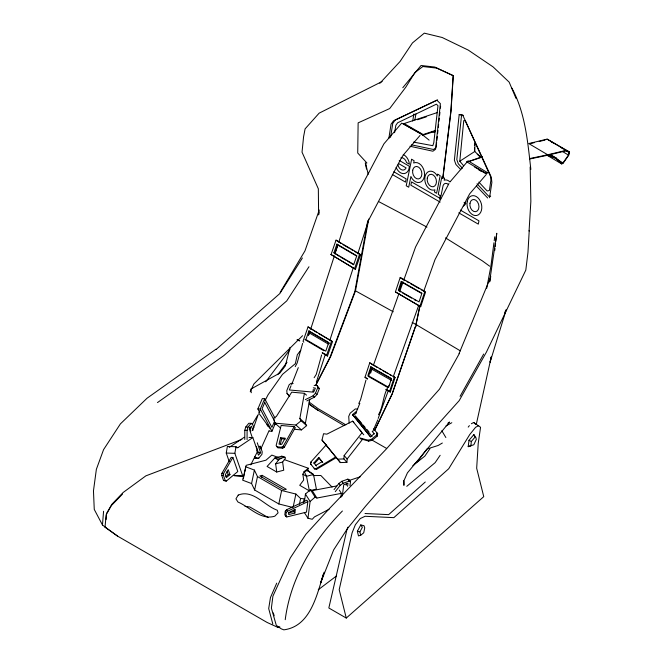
<?xml version="1.0" encoding="UTF-8"?>
<svg xmlns="http://www.w3.org/2000/svg" width="663" height="663" viewBox="0 0 663 663"><rect width="100%" height="100%" fill="white"/><g stroke="black" fill="none" stroke-linecap="round" stroke-linejoin="round"><path stroke-width="0.99" d="M244.78 439.503L244.796 430.279L245.724 427.055L248.816 423.259L251.111 423.334L252.429 423.79L253.78 427.66M247.075 439.569L247.092 430.345L248.02 427.129L251.111 423.334M475.238 142.537L474.534 151.239L481.04 157.595L477.269 154.23M463.644 165.775L459.79 161.242L463.752 120.6L465.36 120.881L490.471 176.325L490.902 180.112L489.41 190.496L487.139 190.969L478.843 182.076M529.24 230.368L527.972 252.321L525.809 270.123L486.418 352.094L459.194 400.643L405.209 460.777L365.545 506.234L347.371 528.693L333.655 549.9L320.56 583.092L323.395 574.224M529.074 231.072L530.856 201.411L530.16 166.96M326.08 445.039L336.298 457.644L316.641 469.28L314.759 469.031L310.649 464.001L310.79 462.094L326.08 445.039L326.677 445.727M346.898 462.343L343.906 458.929L344.147 455.58L362.006 432.748L352.641 421.154L326.851 434.157L323.544 433.718L321.994 440.099L340.384 462.583L346.898 462.343L347.139 458.995L362.446 439.42M221.732 475.363L221.89 473.349L231.163 457.387L232.887 457.445L237.802 471.534L226.298 481.106L223.53 480.509L221.732 475.363L223.456 475.421L225.246 480.559L226.298 481.106M223.456 475.421L223.613 473.407L232.887 457.445M105.898 527.599L102.467 524.988L103.577 511.256M106.039 519.635L106.536 513.485L111.972 504.17L123.177 492.468L145.852 475.86L241.887 439.412M279.687 627.438L277.83 627.38L267.065 622.433L117.624 536.152L105.019 527.093L106.188 514.745L111.309 505.637L122.481 494.101M490.686 267.33L486.717 288.297M489.543 197.74L491.88 182.433L491.316 177.22L462.716 115.113L459.194 114.508L454.362 160.123L455.937 164.515L460.876 169.72M459.194 114.508L461.572 115.072L456.815 159.551L458.299 163.811L462.467 168.245M436.188 146.573L436.627 142.537M436.851 140.515L437.29 136.479M437.621 133.445L437.953 130.42M438.284 127.387L438.616 124.362M438.947 121.329L439.279 118.304M439.61 115.271L439.942 112.246M440.381 108.202L440.605 106.188M494.747 250.515L494.988 248.484M495.22 246.462L495.576 243.42M495.816 241.39L496.769 233.285L489.576 281.966L490.388 279.247M442.743 178.306L450.881 111.094L453.16 75.615L436.652 68.098L422.87 66.532L414.864 72.632L405.847 87.118L389.687 108.566L358.136 122.862L357.73 153.012L366.896 162.99L365.562 163.214L368.189 174.228M442.876 178.38L451.006 111.169L453.285 75.69L434.837 67.054L421.055 65.488L402.789 87.723M256.316 446.589L258.321 452.647L260.617 452.713L257.261 442.776M466.586 162.253L482.332 156.659M474.343 166.844L485.556 173.491L488.556 172.082M468.194 446.68L468.99 440.373L473.863 434.588L475.843 437.439L476.341 439.337L473.83 444.732L468.194 446.68L471.542 445.229M285.289 511.123L284.8 514.944L286.772 516.958L306.488 512.134L307.839 501.659L306.903 500.175L286.565 509.756L285.289 511.123L286.225 512.598L285.736 516.427M294.886 513.054L295.358 509.399L288.935 512.424L288.662 514.579L294.886 513.054L293.949 511.571L294.181 509.748M304.416 501.957L305.436 494.068L310.408 489.7L312.223 490.637L316.906 498.046L341.37 493.371L340.848 497.449M329.097 509.267L314.486 516.883L312.24 519.278L307.964 518.242L310.118 501.477L305.436 494.068M342.29 496.032L343.741 484.744L347.984 483.219L347.586 486.302M346.202 485.349L346.467 483.302M349.981 485.639L350.487 481.653L349.244 479.68L347.818 479.158L341.859 481.305L338.95 483.385L334.036 489.659M470.78 446.05L471.36 441.467L474.874 437.282L473.863 434.588M490.844 266.617L493.943 242.757M494.208 240.768L494.722 236.79M439.925 198.519L440.356 195.494M439.9 199.604L440.489 195.568M474.393 145.396L474.683 143.365M388.833 138.484L391.046 124.213L393.54 120.765L436.9 100.204L440.381 103.643L435.574 149.274L432.906 151.214L409.925 146.241M312.969 391.493L313.317 389.272M374.123 433.759L370.426 436.793L352.517 414.607L356.213 411.574M370.584 436.909L353.313 415.519L356.106 413.041M359.686 437.853L367.89 440.182L371.305 439.428L376.501 435.16L376.874 432.815L377.67 433.726L377.297 436.072L372.1 440.34L368.694 441.094L360.49 438.765M390.565 137.299L392.753 123.426L395.181 120.053L437.605 99.856M412.701 121.039L413.911 113.92M414.864 120.053L415.9 113.953M229.191 461.506L226.249 453.053L227.376 446.464L235.995 446.738L237.826 447.691L252.835 437.555L257.609 451.254L250.763 464.862M243.52 476.465L234.105 475.603L242.716 475.868L234.859 453.326L235.995 446.738M394.576 132.675L395.877 125.257L397.684 122.754L436.411 104.174L437.978 105.715L433.809 142.595L432.831 145.678L413.497 142.106M294.463 429.284L301.433 429.914L306.637 425.638L301.11 420.756L299.842 418.568L304.416 393.316L291.72 392.173L276.372 416.455L273.488 418.27L275.004 423.16L280.54 428.033M306.637 425.638L305.37 423.442L309.77 399.201M367.766 220.68L354.813 291.662L330.174 356.802L315.853 384.93M368.703 219.039L355.492 290.833L330.771 356.329L315.803 385.311M491.217 356.992L476.274 424.444M491.076 357.158L490.09 362.222L506.176 309.778L504.725 312.48M285.231 619.69C290.585 577.788 313.234 540.759 342.406 511.007M419.87 305.618L416.115 323.743L416.546 324.862L460.371 350.868M419.994 305.693L416.24 323.817L416.671 324.936L415.262 327.307L392.181 394.095L374.852 430.055M278.526 457.52L271.813 455.1L265.971 460.188L246.147 465.327L242.658 480.169L251.575 483.559L254.65 490.007L278.808 503.955L293.063 507.51M243.329 478.794L244.332 473.987M244.738 472.064L245.542 468.219M251.575 483.559L254.393 470.092L245.484 466.702M254.65 490.007L257.468 476.548L254.393 470.092M261.728 477.261L262.125 475.338L286.292 489.286L283.963 489.891L259.797 475.943L262.125 475.338M278.808 503.955L281.626 490.496L257.468 476.548M293.261 506.549L295.88 494.043L281.626 490.496M299.386 504.294L300.596 498.518L295.88 494.043M307.649 471.103L308.254 468.219L284.278 459.592M303.322 502.653L304.135 498.808L300.596 498.518M319.234 211.969L318.613 214.895L318.339 188.806L302.03 152.159L303.571 136.785L305.096 128.879L319.118 113.174L382.145 81.499M437.091 112.644L404.099 123.558L403.958 124.23L422.986 135.211L435.591 131.042M422.986 135.211L423.127 134.539L435.74 130.371M295.234 366.639L297.181 362.951L302.618 343.393M358.782 403.502L360.573 399.723L365.959 380.131M558.486 161.374L561.934 163.421L562.995 162.899L568.473 155.076L569.103 152.324L564.793 149.772M569.534 151.968L566.086 150.36L547.729 154.794L528.759 143.564L547.116 139.122L569.534 151.968L568.804 155.159L563.111 163.255L561.71 163.943L546.188 154.744M280.59 437.771L279.007 444.111L281.692 444.351L285.148 438.177L280.59 437.771L281.692 438.74L285.339 439.072M280.333 444.177L281.692 438.74M290.062 347.313L285.322 365.91L279.877 373.029L250.655 389.198M324.116 572.186C317.038 593.617 311.196 626.228 283.855 629.85L281.22 628.822L276.289 625.342L271.382 608.128L272.916 596.145L290.353 557.84L305.875 534.287L328.591 509.416L386.057 449.29L439.519 389.131L459.335 353.553M291.629 384.639L298.292 367.625M309.049 334.276L310.002 331.334M310.632 329.37L334.376 255.819M335.006 253.854L337.857 245.028M338.801 242.086L349.252 209.723L383.943 143.813L401.679 123.119L421.046 133.653L429.118 140.125M316.417 381.938L325.326 354.332M329.776 340.533L353.321 267.579M357.78 253.78L368.595 220.257L401.281 158.159L403.361 154.91L420.002 135.492M367.385 379.07L364.981 377.272L369.788 362.76L395.082 377.57L390.275 392.082L385.874 389.579M395.413 291.911L400.22 277.399L424.867 291.413L425.505 292.209L420.698 306.72L395.413 291.911L420.698 306.72M370.799 366.788L367.915 375.49L368.553 376.286L371.437 367.575L370.799 366.788L391.51 378.556L388.626 387.267M398.347 290.129L401.231 281.427L421.933 293.195L419.049 301.905L398.347 290.129L400.784 291.952M398.985 290.924L401.869 282.214L401.231 281.427M390.275 392.082L389.637 391.294L394.444 376.775M420.06 305.925L424.867 291.413M331.044 254.534L336.05 240.139L359.669 253.987L360.473 254.882L355.467 269.277L331.044 254.534L355.467 269.277M322.218 352.965L327.472 356.039L332.47 341.644L308.046 326.9L303.041 341.296L303.853 342.191M333.937 252.76L336.937 244.125L356.777 255.761L353.777 264.396L333.937 252.76L339.05 256.183M334.74 253.656L337.74 245.012L336.937 244.125M306.265 338.569L308.933 330.887L328.773 342.522L325.773 351.166L305.311 339.183M308.411 335.619L309.745 331.773L308.933 330.887M354.664 268.391L359.669 253.987M327.472 356.039L326.66 355.153L331.666 340.749M319.251 210.022L304.972 250.871L280.142 292.441M252.603 430.61L258.238 414.392M359.843 403.311L355.633 413.662M370.576 373.219L372.647 367.393M373.344 365.454L398.944 293.618M399.64 291.67L403.096 281.966M403.792 280.026L415.56 247.017L448.967 183.543M388.344 390.54L378.192 418.411M393.532 375.987L418.767 305.187M423.607 291.604L435.019 259.598L467.705 197.499L469.661 193.845L486.302 174.435M321.638 354.912L316.234 374.429L314.129 377.719M305.353 399.615L313.06 395.836L315.505 393.217L317.884 387.316L317.154 385.651L314.154 385.385M306.828 400.916L314.535 397.137L316.98 394.518L319.359 388.617L317.154 385.651M347.984 527.143L346.89 529.861L328.831 607.988L346.268 618.065L483.758 496.637L476.672 468.244L478.222 443.398L480.559 427.27L473.68 422.48L471.352 423.74M459.045 353.594L490.835 276.662M259.73 412.527L257.857 408.98L262.291 398.587L264.694 398.662L275.004 418.171M269.568 431.149L271.979 431.223L260.269 409.054L264.694 398.662M271.979 431.223L275.609 422.712M372.763 431.555L377.819 419.836M276.728 583.15L270.471 597.529L268.697 608.568L272.8 623.958M260.808 449.033L269.137 430.469M250.241 391.758L253.896 383.935L302.56 335.702M302.875 474.211L304.201 471.418L307.905 470.457L313.491 474.493L316.392 489.079L309.397 490.885L299.734 485.308L303.662 480.029L302.875 474.211L306.505 476.307L313.491 474.493L309.87 472.404L307.905 470.457M374.728 429.98L392.057 394.021L415.129 327.232L416.546 324.862M260.12 410.289L258.719 413.016L270.231 428.828M264.769 401.19L268.034 394.825L282.529 374.322L295.35 363.68L297.314 354.738L300.745 350.288M357.365 531.254L360.763 524.939L364.02 525.726L364.733 527.864L363.73 532.795L360.705 535.256L358.468 535.911L357.365 531.254L359.901 531.867L360.705 535.256M359.901 531.867L362.371 527.292L360.763 524.939M378.507 414.715C384.001 405.358 382.725 393.341 389.778 384.59M460.081 396.333L483.683 354.042M276.844 446.804L281.609 447.235L283.25 446.199L294.198 426.632L295.3 427.61L284.361 447.169L282.72 448.213L277.954 447.782L276.123 445.553L281.137 425.464L294.198 426.632M249.222 429.375L250.241 427.676M252.288 424.287L257.393 415.809M302.386 257.998L279.877 293.518L216.13 349.467M308.975 266.75L286.731 300.911L223.804 355.617L157.479 402.574M440.149 455.299L435.135 462.666L406.767 486.335M429.914 448.727L424.867 456.078L412.834 465.683M275.651 463.851L278.435 460.097L281.211 458.15L284.916 457.188L285.421 458.29L282.637 462.045L275.651 463.851L276.744 472.031L283.739 470.224L282.637 462.045M265.739 381.805L290.021 349.525M277.673 374.678L287.004 362.263M335.287 491.639L340.202 485.357L343.111 483.277L349.07 481.139L350.487 481.653M468.211 427.105L469.396 425.629M260.617 452.713L258.446 455.191L256.755 450.334M258.835 458.133L254.592 458.373L258.835 458.133L261.926 454.329L262.225 451.884L260.203 446.075M450.359 181.505L468.095 160.811L487.371 172.595M315.961 465.451L313.872 462.931L318.696 457.545L322.657 462.393L318.696 457.545M319.301 458.232L314.469 463.611L313.872 462.931M379.858 83.289L399.98 61.576L412.452 42.929L424.303 33.15L442.171 37.493L468.31 50.123L493.098 66.897L509.167 82.146L516.021 98.397M286.225 512.598L287.51 511.239L307.839 501.659M425.281 481.993L388.651 514.637L365.023 513.518M310.118 501.477L315.099 497.109L316.906 498.046M304.325 471.642L308.254 468.219M226.05 476.382L228.229 474.575L229.953 474.625L228.238 469.702L225.312 474.741L226.323 477.65L229.953 474.625M275.004 423.16L295.897 425.041L301.11 420.756M336.24 576.139L318.273 589.739M436.08 147.584L433.503 149.49L411.615 144.857M415.021 463.445L417.466 461.647L426.889 449.042L438.16 445.47L442.354 443.017M291.024 385.783L289.341 389.977L313.64 392.164L315.389 388.12L313.301 387.789M215.981 349.186L147.053 398.223L120.401 423.881L103.569 449.63L96.367 469.313L93.466 490.852L94.262 509.433L102.467 524.988M459.79 161.242L474.799 151.454L474.567 147.634M447.898 423.176L449.531 422.066L407.422 472.868L404.123 480.277L403.916 485.357L403.585 480.692M229.216 447.417L244.216 437.282M274.507 424.618L276.222 423.541M322.061 461.713L315.853 465.385L316.45 466.064M314.759 469.031L314.163 468.351L316.044 468.6L335.702 456.964M446.042 425.886L451.81 422.721M478.711 425.605L475.586 427.295L469.686 434.638L448.743 468.708L393.847 517.646L365.089 516.278L360.249 518.549L355.385 524.706L352.086 532.87L339.191 589.664L346.268 618.065M417.533 119.738L426.268 116.854M349.5 480.36L360.208 476.805M469.528 161.283L480.31 157.744M485.556 173.491L488.498 172.521M277.83 627.38L279.794 626.833M284.916 457.188L281.8 456.194L274.814 458.009L267.081 466.454L276.744 472.031M288.612 512.88L293.949 511.571M530.483 143.573L534.353 142.636M539.193 141.468L544.994 140.067M569.103 152.324L565.904 150.833L548.483 155.043L556.1 157.951L561.934 163.421M529.754 158.548L547.729 154.794M529.671 158.987L547.63 155.25L555.801 158.374L561.71 163.943M312.223 490.637L336.68 485.962M490.67 196.173L488.83 196.356L477.037 183.784M337.384 459.169L343.906 458.929M313.102 475.57L320.834 475.487L332.039 487.023M281.211 458.15L274.814 458.009L278.435 460.097M257.857 408.98L260.269 409.054M250.896 423.74L252.429 423.79M245.724 427.055L248.02 427.129M244.796 430.279L247.092 430.345M249.006 437.431L252.835 437.555M235.912 447.624L237.826 447.691M258.346 452.423L260.642 452.489M226.249 453.053L234.859 453.326M221.89 473.349L223.613 473.407M223.53 480.509L225.246 480.559M357.689 409.054L355.335 408.938L350.139 413.206L348.713 416.422L349.177 423.093M293.129 383.487L291.123 383.305L289.159 384.731L286.781 390.631L287.029 393.499L289.714 396.573M245.012 506.358L249.876 507.013L268.15 517.53M461.572 115.072L463.263 115.354M297.231 340.185L299.775 340.848L297.09 339.597M431.878 131.581L434.804 132.451M378.391 201.444L426.964 227.094M468.99 440.373L471.36 441.467M393.267 311.776L355.492 290.833M412.171 322.4L416.671 324.936M401.737 278.692L405.259 280.698M407.016 281.7L408.781 282.695M410.538 283.698L419.347 288.703M421.104 289.706L422.861 290.709M401.869 282.214L421.676 293.477M402.582 292.971L411.59 298.093M414.284 299.626L416.091 300.654M371.313 364.053L377.471 367.559M379.236 368.562L380.993 369.564M382.758 370.559L388.037 373.567M389.794 374.57L391.56 375.565M393.316 376.567L395.082 377.57M371.437 367.575L391.245 378.838M372.018 369.308L391.734 380.521M368.396 375.78L388.112 386.993M368.106 376.294L387.83 387.507M364.981 377.272L367.625 378.78M386.115 389.289L389.637 391.294M371.553 439.818L386.645 448.445M404.099 123.558L423.127 134.539M399.217 160.413L409.444 166.322L408.798 169.471A9.829 6.945 75 0 1 402.681 173.557A9.829 6.945 75 0 1 396.134 167.441M398.397 163.463L406.104 167.913A6.158 4.359 75 0 1 401.778 169.844A6.158 4.359 75 0 1 397.957 164.954M464.067 202.381L465.832 203.4A10.011 7.078 75 0 1 463.396 206.027M440.804 198.801L411.516 181.894L410.845 185.184L440.133 202.091M460.329 210.08L478.968 220.837L478.296 224.127L458.771 212.848M393.847 171.783L406.17 178.894L405.507 182.118L392.305 174.493M281.8 456.194L283.25 457.031M345.854 424.85L318.248 408.764L309.033 402.035M344.089 425.605L314.966 408.416M341.23 243.594L336.05 240.139M342.978 244.614L349.103 248.211M350.851 249.238L352.6 250.258M354.349 251.285L360.473 254.882M337.74 245.012L356.719 256.142M340.774 257.194L345.953 260.228M347.677 261.239L353.719 264.786M316.723 332.403L308.046 326.9M318.48 333.431L332.47 341.644M309.745 331.773L329.586 343.409M309.314 332.934L328.21 344.014M304.988 339.68L323.884 350.76M322.293 352.583L326.66 355.153M547.116 139.122L566.086 150.36M550.994 141.6L554.442 143.639M560.475 147.219L563.069 148.752M564.172 149.813L565.904 150.833M562.431 151.496L568.473 155.076M550.066 154.38L556.1 157.951M551.492 155.822L555.801 158.374M556.961 159.319L562.995 162.899M547.273 154.736L548.997 155.755M466.644 161.813L485.606 173.051M478.413 169.612L481.048 171.22M445.503 237.876L482.283 260.824L489.692 266.211M105.019 527.093L117.624 536.152M309.091 403.858L318.323 410.588M309.58 404.496L313.425 407.297M254.741 456.699L256.888 458.44M317.884 387.316L319.359 388.617M315.505 393.217L316.98 394.518M313.06 395.836L314.535 397.137M304.416 393.316L306.497 395.14M287.029 393.499L288.504 394.792M299.842 418.568L305.37 423.442M295.897 425.041L301.433 429.914M283.25 446.199L284.361 447.169M281.609 447.235L282.72 448.213M473.68 422.48L475.495 424.171M476.407 186.088L487.703 197.997M376.501 435.16L377.297 436.072M352.55 414.4L353.346 415.303M352.517 414.607L353.313 415.519M371.305 439.428L372.1 440.34M352.641 421.154L353.843 422.522M362.006 432.748L363.796 434.795M367.89 440.182L368.694 441.094M344.147 455.58L347.139 458.995M321.994 440.099L324.389 442.834M310.79 462.094L311.386 462.774M316.044 468.6L316.641 469.28M310.649 464.001L311.245 464.68M355.277 415.916L361.799 423.508M363.1 425.033L365.064 427.312M367.02 429.583L368.976 431.862M355.086 416.256L372.1 436.461M373.675 428.853L377.67 433.726M372.2 431.381L374.28 433.875M360.009 429.98L361.252 431.522M324.986 443.514L326.271 445.105M336.531 457.818L340.384 462.583M400.22 277.399L400.858 278.195M369.788 362.76L370.426 363.556M266.916 424.718L268.084 426.392M347.818 479.158L349.07 481.139M341.859 481.305L343.111 483.277M338.95 483.385L340.202 485.357M339.29 490.081L341.37 493.371M310.408 489.7L315.099 497.109M304.317 512.474L307.964 518.242M286.565 509.756L287.51 511.239M285.836 515.474L286.772 516.958M441.823 430.768L445.868 437.539M277.225 446.53L277.954 447.782M511.869 88.104C525.32 112.942 527.715 141.849 530.856 169.413M304.201 471.418L306.505 476.307L309.397 490.885M259.581 446.274L260.402 448.113M252.852 430.154L251.376 426.226L249.305 428.969L252.354 437.713M249.545 427.163L250.896 431.049M227.086 471.294L228.229 474.575M273.322 612.927L274.167 615.778M365.28 162.949L366.498 168.999M250.821 390.134L251.318 392.728M400.958 157.761A6.249 4.417 75 0 1 406.56 162.592L409.419 164.242A9.937 7.028 75 0 0 403.278 154.57M449.995 182.043A8.138 5.752 75 0 0 444.193 180.203L444.6 178.223L441.89 176.665L438.26 194.433L440.961 195.999L443.058 185.731A5.089 3.597 75 0 1 448.246 184.405M411.632 159.286L406.212 185.773L408.706 187.215L410.903 176.482A10.177 7.202 75 0 0 420.997 181.853A10.177 7.202 75 0 0 423.591 169.189A10.177 7.202 75 0 0 413.662 162.999L414.126 160.719L411.632 159.286M437.696 174.236L437.323 176.051A9.672 6.837 75 0 0 427.826 172.024A9.672 6.837 75 0 0 425.745 183.958A9.672 6.837 75 0 0 434.92 189.809L434.472 192.021L436.594 193.248L440.182 175.678L437.696 174.236M264.752 402.516L262.092 408.748L271.929 427.37L274.59 421.129L264.752 402.516M238.224 495.079L235.945 498.841L237.984 502.04C249.926 507.079 260.692 520.521 274.805 516.195L278.07 512.864L277.258 510.22C264.487 505.728 252.91 489.079 238.224 495.079M469.968 203.276A6.224 4.401 75 0 0 475.785 211.671A6.224 4.401 75 0 0 477.476 201.867A6.224 4.401 75 0 0 469.968 203.276M467.175 201.809A10.144 7.169 75 0 0 476.656 215.492A10.144 7.169 75 0 0 479.399 199.522A10.144 7.169 75 0 0 467.175 201.809M427.279 178.032A6.373 4.508 75 0 0 433.121 186.767A6.373 4.508 75 0 0 435.011 176.814A6.373 4.508 75 0 0 427.279 178.032M412.701 170.209A6.373 4.508 75 0 0 418.544 178.935A6.373 4.508 75 0 0 420.433 168.99A6.373 4.508 75 0 0 412.701 170.209"/></g></svg>
